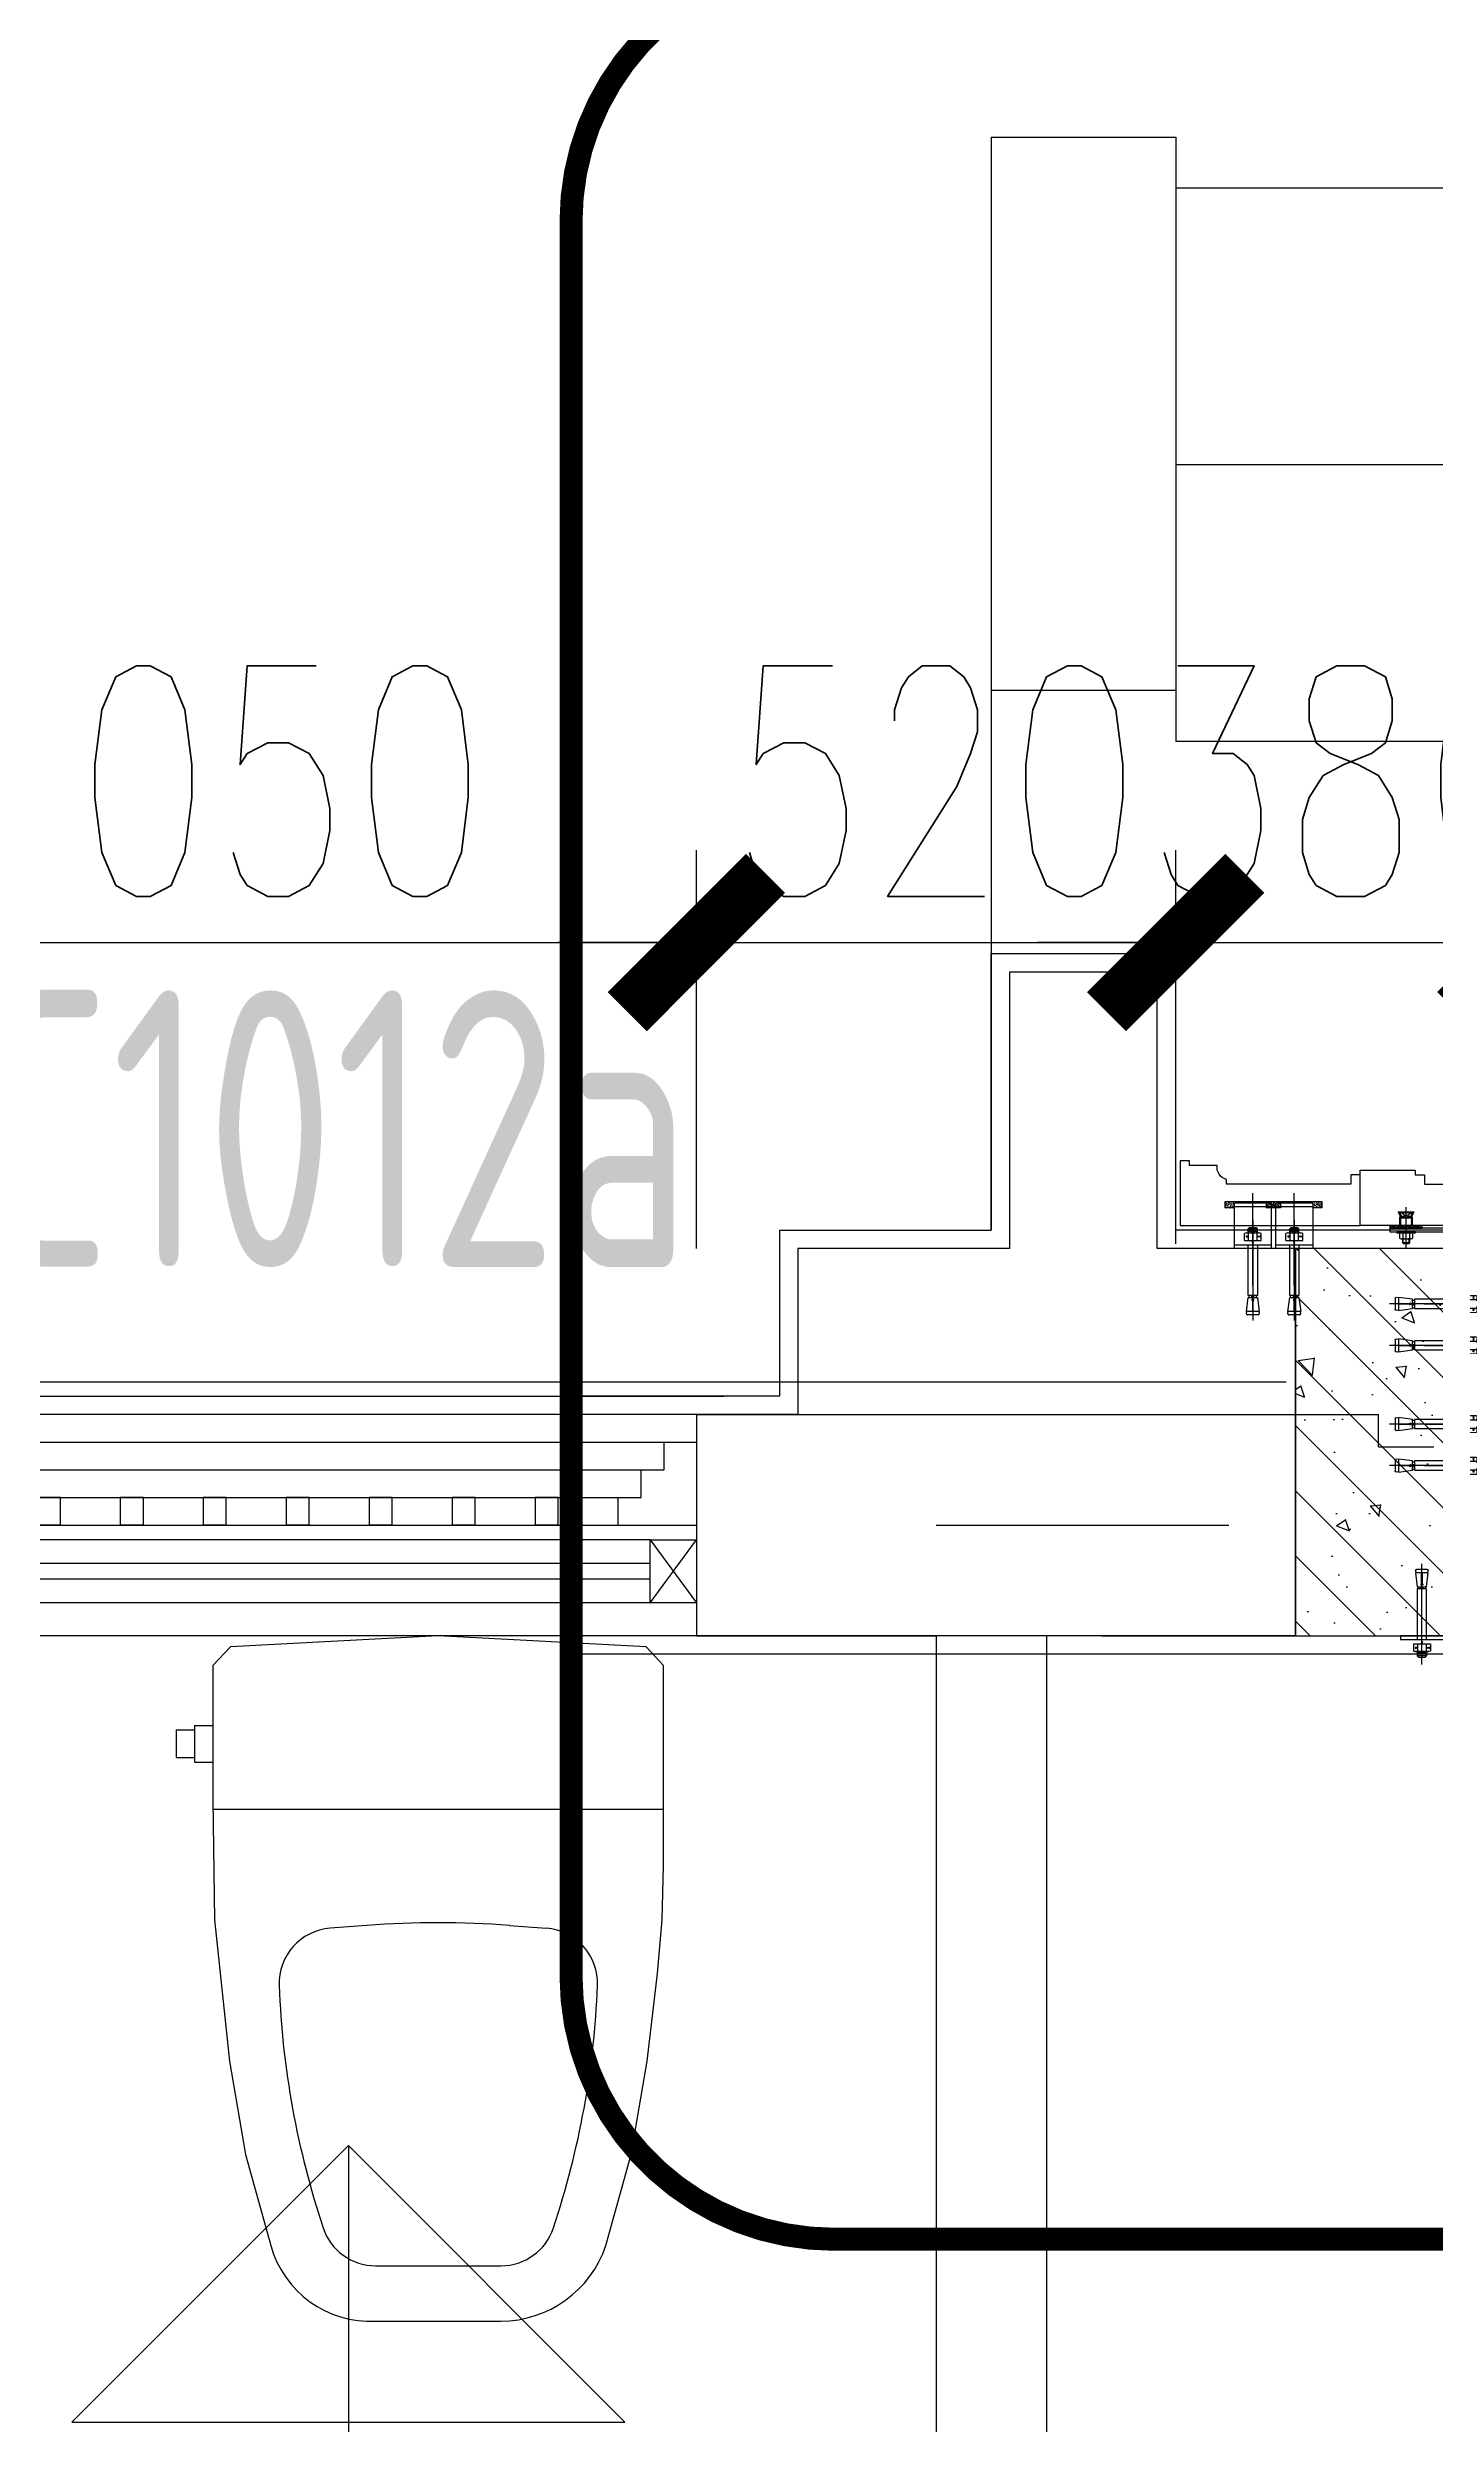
# Model space of a CAD drawing. Extents: x 296441 to 853063, y 459050 to 1117990.
# Drawn here: x 659275 to 660780, y 739137 to 741715 of the extents above; entities that cross this region are included whole.
import ezdxf
from ezdxf.enums import TextEntityAlignment as Align

# ---------------------------------------------------------------- set-up
doc = ezdxf.new("R2010")
doc.units = 0
doc.header["$LTSCALE"] = 1000
for name, pattern in [('14-GRID$0$CENTER2', [28.575, 19.05, -3.175, 3.175, -3.175]), ('CENTER', [50.8, 31.75, -6.35, 6.35, -6.35]), ('DASH', [0.35, 0.25, -0.1]), ('DOTE', [2.42, 2, -0.2, 0.02, -0.2])]:
    doc.linetypes.add(name, pattern=pattern)
for name, color, linetype in [('0-dimension', 3, 'Continuous'), ('0-hatch', 8, 'Continuous'), ('0-不锈钢', 161, 'Continuous'), ('14-GRID$0$G-GRID', 9, '14-GRID$0$CENTER2'), ('1_钢型材', 30, 'Continuous'), ('2', 7, 'Continuous'), ('5PJ(配件)', 13, 'Continuous'), ('8XX(虚线)', 8, 'DASH'), ('A-DETL-PATT', 9, 'Continuous'), ('A-OVLK', 140, 'Continuous'), ('A-SECT-FNSH', 6, 'Continuous'), ('A-WALL', 1, 'Continuous'), ('DIM_ELEV', 3, 'Continuous'), ('DZ-PLAN-MAIN-FL01$0$A-WIND-IDEN', 33, 'Continuous'), ('E1-FL01$0$A-OVLK', 140, 'Continuous'), ('E1-FL01$0$A-WALL-FNSH', 6, 'Continuous'), ('E2-E3-FL01$0$E1-FL01$0$A-FIXT', 162, 'Continuous'), ('E2-E3-FL01$0$E1-FL01$0$A-WALL', 1, 'Continuous'), ('E2-E3-FL01$0$E1-FL01$0$G-XREF', 2, 'Continuous'), ('E2-E3-FL01$0$huachuangN$0$A-ELEV-THIN', 144, 'Continuous'), ('E2-E3-FL01$0$huachuangN$0$A-OVLK', 140, 'Continuous'), ('E2-E3-FL01$0$huachuangN$0$A-SECT-STONE', 42, 'Continuous'), ('E2-E3-FL01$0$huachuangN$0$A-SECT-WIND', 155, 'Continuous'), ('E2-E3-FL01$0$huachuangN$0$A-WALL', 1, 'Continuous'), ('E2-E3-FL01$0$huachuangN$0$A-WIND', 4, 'Continuous'), ('E4-FL01$0$A-OVLK', 140, 'Continuous'), ('E4-FL01$0$A-WALL-FNSH', 6, 'Continuous'), ('huachuangN$0$A-WALL', 1, 'Continuous'), ('WALL', 242, 'Continuous'), ('ZT0_默认图层-----PM、LM、DY、JD', 7, 'Continuous'), ('ZT1_Dim---标注---PM、LM、DY、JD', 252, 'Continuous'), ('ZT1_Dim---索引---PM、LM、DY、JD', 2, 'Continuous'), ('ZT1_通用--Wall---PM、LM、DY、JD', 5, 'Continuous'), ('ZT1_通用--填充---PM、LM、DY、JD', 8, 'Continuous'), ('ZT3_辅材--五金件-------------JD', 13, 'Continuous'), ('ZT3_面板--石材板-PM、LM、DY、JD', 45, 'Continuous'), ('ZX', 1, 'CENTER')]:
    doc.layers.add(name, color=color, linetype=linetype)
doc.styles.get("Standard").update_dxf_attribs({"font": 'gbenor.shx', "bigfont": 'gbcbig.shx'})
doc.styles.add('ZT-DIMSTYLE', font='ROMANS.shx', dxfattribs={"width": 0.7, "bigfont": 'CHINESE.shx'})
doc.styles.add('ZT_文字标注', font='ROMANS.shx', dxfattribs={"width": 0.7, "bigfont": '@1chinese.shx'})
doc.dimstyles.new('ZT-DIM100', dxfattribs={"dimscale": 100, "dimtxt": 2.5, "dimasz": 1.5, "dimexe": 1, "dimexo": 1, "dimgap": 0.5, "dimtad": 1, "dimdec": 0, "dimdsep": 46, "dimtxsty": 'ZT-DIMSTYLE', "dimblk": 'ARCHTICK', "dimcen": 2.5, "dimclrd": 175, "dimclre": 175, "dimclrt": 7, "dimazin": 2, "dimtfac": 1, "dimtix": 1, "dimtmove": 2, "dimatfit": 3, "dimfxl": 0, "dimarcsym": 0})
pattern_1 = [(52.5, (-25.0006, -59.7017), (2.44707, -0.08), [0, -1.9304, 0, -2.159, 0, -2.06375]), (82.5, (-25.0006, -59.7017), (3.58413, 2.24762), [0, -1.0414, 0, -1.7399, 0, -0.66675]), (122.5, (-25.0006, -61.2638), (0.00719, 3.95496), [0, -0.635, 0, -2.286, 0, -2.9845]), (132.5, (-25.0006, -61.2638), (1.11465, 3.81778), [0, -0.3175, 0, -1.4986, 0, -1.7145])]
pattern_2 = [(52.5, (-25.0006, -104.7017), (2.44707, -0.08), [0, -1.9304, 0, -2.159, 0, -2.06375]), (82.5, (-25.0006, -104.7017), (3.58413, 2.24762), [0, -1.0414, 0, -1.7399, 0, -0.66675]), (122.5, (-25.0006, -106.2638), (0.00719, 3.95496), [0, -0.635, 0, -2.286, 0, -2.9845]), (132.5, (-25.0006, -106.2638), (1.11465, 3.81778), [0, -0.3175, 0, -1.4986, 0, -1.7145])]

# ---------------------------------------------------------------- blocks, each defined once
blk = doc.blocks.new('20200415132855')
at = {"layer": 'DIM_ELEV'}
for p, q in [((860385.3, 255715.7), (860085.3, 255415.7)), ((860385.3, 255715.7), (860685.3, 255415.7)), ((860385.3, 255715.7), (860385.3, 254630.2)), ((860085.3, 255415.7), (860685.3, 255415.7))]:
    blk.add_line(p, q, dxfattribs=at)
at = {"layer": 'DZ-PLAN-MAIN-FL01$0$A-WIND-IDEN', "color": 2, "width": 0.8}
blk.add_text('HC1012a', height=300, dxfattribs=at).set_placement((859804.3, 256668.1))
blk = doc.blocks.new('E2-E3-FL01$0$E1-FL01$0$321')
for p, q in [((-284.5, -102), (-284.5, -132)), ((-284.5, -102), (-264.5, -102)), ((-264.5, -97), (-244.5, -97)), ((-264.5, -97), (-264.5, -137)), ((-284.5, -132), (-264.5, -132)), ((-264.5, -137), (-244.5, -137)), ((-244.4, -188), (244.5, -188)), ((-77.4, -314), (-117.4, -317.1)), ((77.4, -314), (117.4, -317.1)), ((-68, -683), (68, -683))]:
    blk.add_line(p, q)
blk.add_lwpolyline([(225.6, -12), (0, 0), (-225.6, -12), (-244.5, -32), (-244.5, -178), (-242.8, -307.9), (-226.5, -461), (-209.3, -562.2), (-181.8, -661, 0.35122), (-68, -743), (68, -743, 0.322645), (181.8, -661), (209.3, -562.2), (226.5, -461), (237.7, -366.2), (242.8, -307.9), (244.5, -249.4), (244.5, -32)], format="xyb", close=True)
for centre, radius, start, end in [((-112.7, -376.9), 60, 94.4412, 182.1331), ((0, -1311), 1000, 85.5588, 94.4412), ((112.7, -376.9), 60, 357.8669, 85.5588), ((766.7, -344.2), 940, 182.1331, 198.4718), ((-766.7, -344.2), 940, 341.5282, 357.8669), ((-68, -623), 60, 198.4718, 270), ((68, -623), 60, 270, 341.5282)]:
    blk.add_arc(centre, radius, start, end)
blk = doc.blocks.new('grdgd')
at = {"layer": 'ZT1_通用--填充---PM、LM、DY、JD'}
h = blk.add_hatch(dxfattribs=at)
h.set_pattern_fill('钢筋混凝土', color=256, scale=20, style=0)
h.set_pattern_definition([(45, (0, 0), (-35.355339, 35.355339), []), (50, (0, 0), (143.45204, -12.55043), [15, -165]), (355, (0, 0), (-27.75027, 150.43843), [12, -132]), (100.4514, (11.95, -1.05), (115.70188, 137.88791), [12.74804, -140.22842]), (46.1842, (0, 40), (213.4482, -33.1038), [22.5, -247.5]), (96.6356, (17.79, 37.24), (186.93254, 194.82357), [19.12206, -210.3426]), (351.1842, (0, 40), (186.9324, 194.82372), [18, -198]), (21, (20, 30), (119.38141, -80.52378), [15, -165]), (326, (20, 30), (48.66307, 145.03001), [12, -132]), (71.4514, (29.95, 23.29), (168.04453, 64.5061), [12.74804, -140.22842]), (37.5, (0, 0), (2.431971, 66.57877), [0, -130.4, 0, -134, 0, -132.5]), (7.5, (0, 0), (52.613907, 78.882342), [0, -76.4, 0, -127.4, 0, -50.5]), (327.5, (-44.6, 0), (106.764487, -4.510974), [0, -50, 0, -156, 0, -207]), (317.5, (-64.6, 0), (116.637234, 20.020996), [0, -65, 0, -103.6, 0, -147])])
h.paths.add_polyline_path([(48392.4, -143047), (48622.4, -143047), (48622.4, -143127), (48572.4, -143127), (48572.4, -143467), (48392.4, -143467)])
at = {"layer": 'ZT1_通用--Wall---PM、LM、DY、JD', "ltscale": 0.5}
blk.add_lwpolyline([(48392.4, -143047), (48622.4, -143047), (48622.4, -143127), (48572.4, -143127), (48572.4, -143467), (48392.4, -143467), (48392.4, -143047)], dxfattribs=at)
blk = doc.blocks.new('ZT_钢膨胀螺栓_M10X95')
at = {"layer": 'ZT3_辅材--五金件-------------JD', "color": 1, "linetype": 'DOTE', "ltscale": 5}
blk.add_line((-27, 0), (82, 0), dxfattribs=at)
at = {"layer": 'ZT3_辅材--五金件-------------JD'}
for p, q in [((-17.5, 5), (-19, 3.5)), ((-19, -3.5), (-19, 3.5)), ((-13, 4.2), (-18.2, 4.2)), ((-13, 5), (-17.5, 5)), ((-17.5, 5), (-17.5, -5)), ((-16, 5), (-16, -5)), ((-14.5, 5), (-14.5, -5)), ((-13, -6.9), (-13, 6.9)), ((-4.6, 9.2), (-12.5, 9.2)), ((-4.6, 4.6), (-12.5, 4.6)), ((-4.6, -9.2), (-4.6, 9.2)), ((-2, 0.7), (-4.6, -0.2)), ((-2, 0), (-4.6, -0.9)), ((0, 5), (55, 5)), ((55, 5), (55, -5)), ((57.1, 4.1), (55, 4.1)), ((57.1, 1), (55, 1)), ((57.1, 5), (72.4, 7)), ((57.1, -5), (57.1, 5)), ((72.4, 0.4), (60.5, 0.4)), ((72.4, 7), (72.4, 0.4)), ((72.4, 6.5), (74.9, 6.9)), ((76, 5.9), (76, -5.9)), ((-17.5, -5), (-19, -3.5)), ((-13, -4.2), (-18.2, -4.2)), ((-13, -5), (-17.5, -5)), ((-4.6, -4.6), (-12.5, -4.6)), ((-4.6, -9.2), (-12.5, -9.2)), ((55, -5), (0, -5)), ((57.1, -1), (55, -1)), ((57.1, -4.1), (55, -4.1)), ((72.4, -7), (57.1, -5)), ((60.5, -0.4), (72.4, -0.4)), ((72.4, -0.4), (72.4, -7)), ((74.9, -6.9), (72.4, -6.5))]:
    blk.add_line(p, q, dxfattribs=at)
for centre, radius, start, end in [((-7.4, 6.9), 5.58, 155.5673, 204.4327), ((8.6, 0), 21.6, 167.6432, 192.3568), ((59.6, 0), 1.04, 23.5782, 336.4218), ((75, 5.9), 1, 0, 97.412), ((-7.4, -6.9), 5.58, 155.5673, 204.4327), ((75, -5.9), 1, 262.588, 0)]:
    blk.add_arc(centre, radius, start, end, dxfattribs=at)
at = {"layer": 'Defpoints', "color": 250, "style": 'ZT_文字标注', "width": 0.7}
for s, p in [('M10', (-9, 7.2)), ('95', (-9, -6.2))]:
    blk.add_text(s, height=1.5, rotation=90, dxfattribs=at).set_placement(p, align=Align.MIDDLE)
blk = doc.blocks.new('*U2473')
at = {"layer": 'ZT3_辅材--五金件-------------JD', "rotation": 270}
blk.add_blockref('ZT_钢膨胀螺栓_M10X95', (0, 0), dxfattribs=at)
blk = doc.blocks.new('BS-03')
at = {"layer": '0-hatch'}
h = blk.add_hatch(dxfattribs=at)
h.set_pattern_fill('ANSI37', color=256, scale=0.2, angle=90, style=0)
h.set_pattern_definition([(45.000534, (-2240.4478, -446.36857), (-0.44901699, 0.44900862), []), (135.000534, (-2240.4478, -446.36857), (-0.44900862, -0.44901699), [])])
h.paths.add_polyline_path([(-5.7, 0), (-6.7, 0), (-6.7, -9.4), (-5.7, -9.4), (-8.5, -15), (8.5, -15), (5.7, -9.4), (6.7, -9.4), (6.7, 0), (5.7, 0), (5.7, -8.4), (4.3, -8.4), (4.3, -8.7), (6.9, -14), (5.9, -14, -0.197658), (5.2, -14), (-5.2, -14, -0.197658), (-5.8, -14), (-6.9, -14), (-4.1, -8.4), (-5.7, -8.4)])
at = {"layer": 'ZT1_通用--填充---PM、LM、DY、JD', "ltscale": 40}
h = blk.add_hatch(dxfattribs=at)
h.set_pattern_fill('ANSI38', color=256, style=0)
h.set_pattern_definition([(45, (-17.5, 0), (-1.12253, 1.12253), []), (135, (-17.5, 0), (-3.367596, 1.12253), [3.96875, -2.38125])])
h.paths.add_polyline_path([(-17.5, 3), (-17.5, 0), (17.5, 0), (17.5, 3)])
at = {"layer": '0-不锈钢'}
for p, q in [((4, 18.6), (-4, 18.6)), ((-3.8, 8.6), (-3.8, 13.8)), ((-3.2, 19.4), (-3.2, 14.4)), ((3.6, 8.6), (3.6, 13.8)), ((-2.5, -11.9), (-5, -13.9)), ((2.5, -11.9), (5, -13.9)), ((4.3, -8.7), (4.3, -8.4))]:
    blk.add_line(p, q, dxfattribs=at)
blk.add_lwpolyline([(-10.1, 8), (-10.1, 7), (9.9, 7), (9.9, 8)], close=True, dxfattribs=at)
blk.add_lwpolyline([(-7.4, 8.6, 0.317837), (-3.8, 8.6, 0.158919), (3.6, 8.6, 0.317837), (7.2, 8.6), (7.2, 13.8, 0.317837), (3.6, 13.8, 0.158919), (-3.8, 13.8, 0.317837), (-7.4, 13.8)], format="xyb", close=True, dxfattribs=at)
for points in [[(5.4, 14.4), (-0.1, 14.4), (-5.6, 14.4)], [(5.4, 8), (-0.1, 8), (-5.6, 8)], [(4, 14.4), (4, 18.6), (3.2, 19.4), (-3.2, 19.4), (-4, 18.6), (-4, 14.4)], [(3.2, 19.4), (3.2, 14.4)], [(6.7, 0), (6.7, -9.4), (5.7, -9.4), (8.5, -15), (-8.5, -15), (-5.7, -9.4), (-6.7, -9.4), (-6.7, 0)], [(4.3, -8.7), (6.9, -14), (-6.9, -14), (-4.1, -8.4)], [(5.7, 0), (5.7, -8.4), (-5.7, -8.4), (-5.7, 0)]]:
    blk.add_lwpolyline(points, dxfattribs=at)
blk.add_lwpolyline([(2.5, -8.4), (3.3, -10, -0.809451), (2.9, -10.3), (2.5, -10, 0.17444), (0, -9.1, 0.17444), (-2.5, -10), (-2.9, -10.3, -0.809451), (-3.3, -10), (-2.5, -8.4)], format="xyb", dxfattribs=at)
for centre, radius, start, end in [((-5.5, -13.2), 0.871, 153.627, 308.5058), ((0, -15), 3.96, 51.4953, 128.5058), ((5.5, -13.2), 0.871, 231.4953, 26.374)]:
    blk.add_arc(centre, radius, start, end, dxfattribs=at)
at = {"layer": '2', "color": 1, "linetype": 'CENTER', "ltscale": 0.2}
blk.add_line((0, 19.4), (0, -20), dxfattribs=at)
at = {"layer": '2', "color": 2}
blk.add_lwpolyline([(-17.5, 3), (-17.5, 0), (17.5, 0), (17.5, 3), (-17.5, 3)], close=True, dxfattribs=at)
at = {"layer": 'ZT3_辅材--五金件-------------JD', "ltscale": 40}
blk.add_lwpolyline([(-17.5, 3), (-17.5, 0), (17.5, 0), (17.5, 3), (-17.5, 3)], dxfattribs=at)
at = {"layer": 'ZX'}
for p, q in [((0, 24.5), (0, -7.8)), ((0, 19.4), (0, -13))]:
    blk.add_line(p, q, dxfattribs=at)
blk = doc.blocks.new('A$C77A60EB8')
at = {"layer": '1_钢型材'}
blk.add_lwpolyline([(50.3, 28), (50.3, 32), (19.3, 32), (19.3, 50), (-55.7, 50), (-55.7, 46), (15.3, 46), (15.3, 28)], close=True, dxfattribs=at)
at = {"layer": '0-dimension', "ltscale": 0.5}
blk.add_blockref('BS-03', (32.8, 25), dxfattribs=at)
at = {"layer": 'ZT3_辅材--五金件-------------JD', "xscale": -1, "rotation": 180}
blk.add_blockref('*U2473', (-32.6, 46), dxfattribs=at)
blk = doc.blocks.new('*U2474')
at = {"layer": 'ZT3_辅材--五金件-------------JD', "rotation": 270}
blk.add_blockref('ZT_钢膨胀螺栓_M10X95', (0, 0), dxfattribs=at)
blk = doc.blocks.new('20200513160216')
at = {"layer": '8XX(虚线)', "ltscale": 25}
h = blk.add_hatch(dxfattribs=at)
h.set_pattern_fill('AR-SAND', color=256, scale=0.05, style=0)
h.set_pattern_definition(pattern_1)
edge = h.paths.add_edge_path()
edge.add_line((-34, -29.7), (-41, -29.7))
edge.add_line((-41, -29.7), (-41, -59.7))
edge.add_line((-41, -59.7), (-39.5, -59.7))
edge.add_line((-39.5, -59.7), (-39.5, -40.9))
edge.add_arc((-38.3, -40.9), 1.2, 90, 180, ccw=False)
edge.add_line((-38.3, -39.7), (-34, -39.7))
edge.add_line((-34, -39.7), (-34, -29.7))
edge = h.paths.add_edge_path()
edge.add_line((-41, -89.7), (-34, -89.7))
edge.add_line((-34, -89.7), (-34, -79.7))
edge.add_line((-34, -79.7), (-38.3, -79.7))
edge.add_arc((-38.3, -78.5), 1.2, -180, -90, ccw=False)
edge.add_line((-39.5, -78.5), (-39.5, -59.7))
edge.add_line((-39.5, -59.7), (-41, -59.7))
edge.add_line((-41, -59.7), (-41, -89.7))
h = blk.add_hatch(dxfattribs=at)
h.set_pattern_fill('AR-SAND', color=256, scale=0.05, style=0)
h.set_pattern_definition(pattern_1)
edge = h.paths.add_edge_path()
edge.add_line((-34, -29.7), (-41, -29.7))
edge.add_line((-41, -29.7), (-41, -59.7))
edge.add_line((-41, -59.7), (-39.5, -59.7))
edge.add_line((-39.5, -59.7), (-39.5, -40.9))
edge.add_arc((-38.3, -40.9), 1.2, 90, 180, ccw=False)
edge.add_line((-38.3, -39.7), (-34, -39.7))
edge.add_line((-34, -39.7), (-34, -29.7))
edge = h.paths.add_edge_path()
edge.add_line((-41, -89.7), (-34, -89.7))
edge.add_line((-34, -89.7), (-34, -79.7))
edge.add_line((-34, -79.7), (-38.3, -79.7))
edge.add_arc((-38.3, -78.5), 1.2, -180, -90, ccw=False)
edge.add_line((-39.5, -78.5), (-39.5, -59.7))
edge.add_line((-39.5, -59.7), (-41, -59.7))
edge.add_line((-41, -59.7), (-41, -89.7))
h = blk.add_hatch(dxfattribs=at)
h.set_pattern_fill('AR-SAND', color=256, scale=0.05, angle=180, style=0)
h.set_pattern_definition(pattern_2)
edge = h.paths.add_edge_path()
edge.add_line((-41, -134.7), (-34, -134.7))
edge.add_line((-34, -134.7), (-34, -124.7))
edge.add_line((-34, -124.7), (-38.3, -124.7))
edge.add_arc((-38.3, -123.5), 1.2, -180, -90, ccw=False)
edge.add_line((-39.5, -123.5), (-39.5, -104.7))
edge.add_line((-39.5, -104.7), (-41, -104.7))
edge.add_line((-41, -104.7), (-41, -134.7))
edge = h.paths.add_edge_path()
edge.add_line((-34, -74.7), (-41, -74.7))
edge.add_line((-41, -74.7), (-41, -104.7))
edge.add_line((-41, -104.7), (-39.5, -104.7))
edge.add_line((-39.5, -104.7), (-39.5, -85.9))
edge.add_arc((-38.3, -85.9), 1.2, 90, 180, ccw=False)
edge.add_line((-38.3, -84.7), (-34, -84.7))
edge.add_line((-34, -84.7), (-34, -74.7))
h = blk.add_hatch(dxfattribs=at)
h.set_pattern_fill('AR-SAND', color=256, scale=0.05, angle=180, style=0)
h.set_pattern_definition(pattern_2)
edge = h.paths.add_edge_path()
edge.add_line((-41, -134.7), (-34, -134.7))
edge.add_line((-34, -134.7), (-34, -124.7))
edge.add_line((-34, -124.7), (-38.3, -124.7))
edge.add_arc((-38.3, -123.5), 1.2, -180, -90, ccw=False)
edge.add_line((-39.5, -123.5), (-39.5, -104.7))
edge.add_line((-39.5, -104.7), (-41, -104.7))
edge.add_line((-41, -104.7), (-41, -134.7))
edge = h.paths.add_edge_path()
edge.add_line((-34, -74.7), (-41, -74.7))
edge.add_line((-41, -74.7), (-41, -104.7))
edge.add_line((-41, -104.7), (-39.5, -104.7))
edge.add_line((-39.5, -104.7), (-39.5, -85.9))
edge.add_arc((-38.3, -85.9), 1.2, 90, 180, ccw=False)
edge.add_line((-38.3, -84.7), (-34, -84.7))
edge.add_line((-34, -84.7), (-34, -74.7))
at = {"color": 8}
for p, q in [((-41, -29.7), (-34, -29.7)), ((-41, -29.7), (-34, -29.7)), ((-41, -74.7), (-34, -74.7)), ((-41, -74.7), (-34, -74.7))]:
    blk.add_line(p, q, dxfattribs=at)
at = {"color": 1, "linetype": 'CENTER', "ltscale": 10}
for p, q in [((60, -59.7), (-50, -59.7)), ((60, -59.7), (-50, -59.7)), ((60, -59.7), (-50, -59.7)), ((60, -59.7), (-50, -59.7)), ((60, -104.7), (-50, -104.7)), ((60, -104.7), (-50, -104.7)), ((60, -104.7), (-50, -104.7)), ((60, -104.7), (-50, -104.7))]:
    blk.add_line(p, q, dxfattribs=at)
at = {"layer": '5PJ(配件)'}
for p, q in [((16, -79.7), (16, -39.7)), ((16, -79.7), (16, -39.7)), ((-39.5, -110.9), (-39.5, -85.9)), ((-39.5, -110.9), (-39.5, -85.9)), ((-38.3, -84.7), (-5, -84.7)), ((-38.3, -84.7), (-5, -84.7)), ((-35.5, -124.7), (-35.5, -84.7)), ((-35.5, -124.7), (-35.5, -84.7)), ((-39.5, -123.5), (-39.5, -110.9)), ((-39.5, -123.5), (-39.5, -110.9)), ((-5, -124.7), (-38.3, -124.7)), ((-5, -124.7), (-38.3, -124.7))]:
    blk.add_line(p, q, dxfattribs=at)
for points in [[(-25, -39.7), (20, -39.7)], [(-25, -39.7), (20, -39.7)], [(20, -40.1), (20, -79.7), (-25, -79.7)], [(20, -40.1), (20, -79.7), (-25, -79.7)], [(-5, -84.7), (20, -84.7), (20, -124.7)], [(-5, -84.7), (20, -84.7), (20, -124.7)], [(20, -124.7), (-5, -124.7)], [(20, -124.7), (-5, -124.7)]]:
    blk.add_lwpolyline(points, dxfattribs=at)
for centre, start, end in [((-38.3, -85.9), 90, 180), ((-38.3, -85.9), 90, 180), ((-38.3, -123.5), 180, 270), ((-38.3, -123.5), 180, 270)]:
    blk.add_arc(centre, 1.2, start, end, dxfattribs=at)
at = {"layer": '8XX(虚线)', "ltscale": 25}
for p, q in [((-41, -89.7), (-41, -29.7)), ((-41, -89.7), (-41, -29.7)), ((-34, -29.7), (-34, -39.7)), ((-34, -29.7), (-34, -39.7)), ((-41, -134.7), (-41, -74.7)), ((-41, -134.7), (-41, -74.7)), ((-34, -74.7), (-34, -84.7)), ((-34, -74.7), (-34, -84.7)), ((-34, -89.7), (-41, -89.7)), ((-34, -89.7), (-41, -89.7)), ((-34, -79.7), (-34, -89.7)), ((-34, -79.7), (-34, -89.7)), ((-34, -124.7), (-34, -134.7)), ((-34, -124.7), (-34, -134.7)), ((-34, -134.7), (-41, -134.7)), ((-34, -134.7), (-41, -134.7))]:
    blk.add_line(p, q, dxfattribs=at)
at = {"layer": '8XX(虚线)', "linetype": 'Continuous', "ltscale": 25}
for p, q in [((-39.5, -65.9), (-39.5, -40.9)), ((-39.5, -65.9), (-39.5, -40.9)), ((-38.3, -39.7), (-25, -39.7, 0)), ((-38.3, -39.7), (-25, -39.7, 0)), ((-35.5, -79.7), (-35.5, -39.7)), ((-35.5, -79.7), (-35.5, -39.7)), ((-39.5, -78.5), (-39.5, -65.9)), ((-39.5, -78.5), (-39.5, -65.9)), ((-25, -79.7, 0), (-38.3, -79.7)), ((-25, -79.7, 0), (-38.3, -79.7))]:
    blk.add_line(p, q, dxfattribs=at)
at = {"layer": '8XX(虚线)', "linetype": 'DASH', "ltscale": 25}
blk.add_line((16, -124.7), (16, -84.7), dxfattribs=at)
blk.add_line((16, -124.7), (16, -84.7), dxfattribs=at)
for centre, start, end in [((-38.3, -40.9), 90, 180), ((-38.3, -40.9), 90, 180), ((-38.3, -78.5), 180, 270), ((-38.3, -78.5), 180, 270)]:
    blk.add_arc(centre, 1.2, start, end, dxfattribs=at)
at = {"layer": 'ZT3_辅材--五金件-------------JD', "rotation": 90}
for p in [(16, -59.7), (16, -59.7), (16, -104.7), (16, -104.7)]:
    blk.add_blockref('*U2474', p, dxfattribs=at)
blk = doc.blocks.new('20200616142847')
at = {"layer": '1_钢型材'}
blk.add_line((-57.2, 140), (-61.2, 140), dxfattribs=at)
blk.add_lwpolyline([(-61.2, 140), (-61.2, 28), (-14.7, 28), (-14.7, 28), (20.3, 28), (20.3, 32), (-10.7, 32), (-10.7, 32), (-57.2, 32), (-57.2, 140)], dxfattribs=at)
at = {"layer": '0-dimension', "ltscale": 0.5}
blk.add_blockref('BS-03', (2.8, 25), dxfattribs=at)
at = {"layer": 'ZT3_辅材--五金件-------------JD', "xscale": -1, "rotation": 90}
blk.add_blockref('*U2473', (-61.2, 110), dxfattribs=at)
blk = doc.blocks.new('20200616144531')
at = {"layer": '8XX(虚线)', "ltscale": 25}
h = blk.add_hatch(dxfattribs=at)
h.set_pattern_fill('AR-SAND', color=256, scale=0.05, style=0)
h.set_pattern_definition([(52.5, (-51925.311, 152177.1657), (2.447066187, -0.080001565), [0, -1.9304, 0, -2.159, 0, -2.06375]), (82.5, (-51925.311, 152177.1657), (3.5841255, 2.247616416), [0, -1.0414, 0, -1.7399, 0, -0.66675]), (122.5, (-51925.311, 152175.6036), (0.007185923, 3.95496185), [0, -0.635, 0, -2.286, 0, -2.9845]), (132.5, (-51925.311, 152175.6036), (1.114646616, 3.81778226), [0, -0.3175, 0, -1.4986, 0, -1.7145])])
edge = h.paths.add_edge_path()
edge.add_line((44, 30), (51, 30))
edge.add_line((51, 30), (51, 0))
edge.add_line((51, 0), (49.5, 0))
edge.add_line((49.5, 0), (49.5, 18.8))
edge.add_arc((48.3, 18.8), 1.2, 360, 450)
edge.add_line((48.3, 20), (44, 20))
edge.add_line((44, 20), (44, 30))
edge = h.paths.add_edge_path()
edge.add_line((51, -30), (44, -30))
edge.add_line((44, -30), (44, -20))
edge.add_line((44, -20), (48.3, -20))
edge.add_arc((48.3, -18.8), 1.2, 630, 720)
edge.add_line((49.5, -18.8), (49.5, 0))
edge.add_line((49.5, 0), (51, 0))
edge.add_line((51, 0), (51, -30))
h = blk.add_hatch(dxfattribs=at)
h.set_pattern_fill('AR-SAND', color=256, scale=0.05, angle=180, style=0)
h.set_pattern_definition([(52.5, (-51925.311, 152132.1657), (2.447066187, -0.080001565), [0, -1.9304, 0, -2.159, 0, -2.06375]), (82.5, (-51925.311, 152132.1657), (3.5841255, 2.247616416), [0, -1.0414, 0, -1.7399, 0, -0.66675]), (122.5, (-51925.311, 152130.6036), (0.007185923, 3.95496185), [0, -0.635, 0, -2.286, 0, -2.9845]), (132.5, (-51925.311, 152130.6036), (1.114646616, 3.81778226), [0, -0.3175, 0, -1.4986, 0, -1.7145])])
edge = h.paths.add_edge_path()
edge.add_line((51, -75), (44, -75))
edge.add_line((44, -75), (44, -65))
edge.add_line((44, -65), (48.3, -65))
edge.add_arc((48.3, -63.8), 1.2, 630, 720)
edge.add_line((49.5, -63.8), (49.5, -45))
edge.add_line((49.5, -45), (51, -45))
edge.add_line((51, -45), (51, -75))
edge = h.paths.add_edge_path()
edge.add_line((44, -15), (51, -15))
edge.add_line((51, -15), (51, -45))
edge.add_line((51, -45), (49.5, -45))
edge.add_line((49.5, -45), (49.5, -26.2))
edge.add_arc((48.3, -26.2), 1.2, 360, 450)
edge.add_line((48.3, -25), (44, -25))
edge.add_line((44, -25), (44, -15))
at = {"color": 8}
for p, q in [((51, 30), (44, 30)), ((51, -15), (44, -15))]:
    blk.add_line(p, q, dxfattribs=at)
at = {"color": 1, "linetype": 'CENTER', "ltscale": 10}
for p, q in [((-40, 0), (60, 0)), ((-40, 0), (60, 0)), ((-40, -45), (60, -45)), ((-40, -45), (60, -45))]:
    blk.add_line(p, q, dxfattribs=at)
at = {"layer": '5PJ(配件)'}
for p, q in [((4, -20), (4, 20)), ((48.3, -25), (25, -25)), ((45.5, -65), (45.5, -25)), ((49.5, -51.2), (49.5, -26.2)), ((49.5, -63.8), (49.5, -51.2)), ((25, -65), (48.3, -65))]:
    blk.add_line(p, q, dxfattribs=at)
for points in [[(25, 20), (0, 20)], [(0, 19.6), (0, -20), (25, -20)], [(25, -25), (0, -25), (0, -65)], [(0, -65), (25, -65)]]:
    blk.add_lwpolyline(points, dxfattribs=at)
for centre, start, end in [((48.3, -26.2), 0, 90), ((48.3, -63.8), 270, 360)]:
    blk.add_arc(centre, 1.2, start, end, dxfattribs=at)
at = {"layer": '8XX(虚线)', "ltscale": 25}
for p, q in [((44, 30), (44, 20)), ((51, -30), (51, 30)), ((44, -15), (44, -25)), ((44, -20), (44, -30)), ((51, -75), (51, -15)), ((44, -30), (51, -30)), ((44, -65), (44, -75)), ((44, -75), (51, -75))]:
    blk.add_line(p, q, dxfattribs=at)
at = {"layer": '8XX(虚线)', "linetype": 'Continuous', "ltscale": 25}
for p, q in [((48.3, 20), (25, 20)), ((45.5, -20), (45.5, 20)), ((49.5, -6.2), (49.5, 18.8)), ((25, -20), (48.3, -20)), ((49.5, -18.8), (49.5, -6.2))]:
    blk.add_line(p, q, dxfattribs=at)
at = {"layer": '8XX(虚线)', "linetype": 'DASH', "ltscale": 25}
blk.add_line((4, -65), (4, -25), dxfattribs=at)
for centre, start, end in [((48.3, 18.8), 0, 90), ((48.3, -18.8), 270, 360)]:
    blk.add_arc(centre, 1.2, start, end, dxfattribs=at)
at = {"layer": 'ZT3_辅材--五金件-------------JD', "extrusion": (0, 0, -1), "zscale": -1, "rotation": 90}
for p in [(-4, 0), (-4, -45)]:
    blk.add_blockref('*U2473', p, dxfattribs=at)
blk = doc.blocks.new('边套南入门头平面')
at = {"layer": 'A-OVLK'}
for p, q in [((1330, -1587.2), (1330, -402.2)), ((0, -932.2), (1130, -932.2)), ((1130, -1587.2), (1130, -932.2)), ((1130, -987.2), (1330, -987.2)), ((0, -1232.2), (1130, -1232.2)), ((0, -1532.2), (1130, -1532.2)), ((1330, -1587.2), (1130, -1587.2))]:
    blk.add_line(p, q, dxfattribs=at)
at = {"layer": 'A-SECT-FNSH'}
for p, q in [((750, 57.8), (1620, 57.8)), ((780, 57.8), (1795, 57.8)), ((1560, -402.2), (1560, -222.2)), ((1560, -222.2), (1560, -222.2)), ((1600, -222.2), (1795, -222.2)), ((800, -402.2), (1130, -402.2)), ((1130, -402.2), (1130, -702.2)), ((1560, -402.2), (1330, -402.2)), ((1330, -402.2), (1330, -702.2)), ((1330, -702.2), (1130, -702.2))]:
    blk.add_line(p, q, dxfattribs=at)
blk.add_lwpolyline([(1560, -222.2), (1620, -222.2)], dxfattribs=at)
at = {"layer": 'A-WALL'}
for p, q in [((1000, 37.8), (800, 37.8)), ((1000, 37.8), (1795, 37.8)), ((1000, 37.8), (1000, -382.2)), ((1580, -202.2), (1795, -202.2))]:
    blk.add_line(p, q, dxfattribs=at)
at = {"layer": 'ZT1_通用--Wall---PM、LM、DY、JD'}
for p, q in [((1000, 37.8), (1620, 37.8)), ((1540, -382.2), (1540, -202.2)), ((1540, -202.2), (1560, -202.2)), ((820, -382.2), (1150, -382.2)), ((1150, -382.2), (1150, -682.2)), ((1310, -382.2), (1540, -382.2)), ((1310, -382.2), (1310, -682.2)), ((1310, -682.2), (1150, -682.2))]:
    blk.add_line(p, q, dxfattribs=at)
blk.add_lwpolyline([(1560, -202.2), (1620, -202.2)], dxfattribs=at)
at = {"layer": 'ZT1_通用--填充---PM、LM、DY、JD', "linetype": 'ByBlock', "const_width": 1}
blk.add_lwpolyline([(930, -462.2), (930, -407.2)], dxfattribs=at)
at = {"layer": 'ZT3_面板--石材板-PM、LM、DY、JD'}
for points in [[(880, -407.2), (930, -407.2), (930, -467.2), (870, -467.2), (870, -462.2), (860, -462.2), (860, -452.2), (830, -452.2)], [(750, -407.2), (880, -407.2)]]:
    blk.add_lwpolyline(points, dxfattribs=at)
blk.add_lwpolyline([(1125, -477.2), (1125, -407.2), (930, -407.2), (930, -462.2), (940, -462.2), (940, -452.2), (1075, -452.2), (1075, -457.2, -0.389834), (1085, -472.2), (1115, -472.2), (1115, -477.2), (1125, -477.2)], format="xyb", dxfattribs=at)
at = {"rotation": 180}
blk.add_blockref('A$C77A60EB8', (830.3, 87.8), dxfattribs=at)
blk.add_blockref('20200616142847', (877.2, -432.2))
at = {"ltscale": 0.2, "extrusion": (0, 0, -1), "zscale": -1, "rotation": 270}
blk.add_blockref('20200616144531', (-1001.3, -382.2), dxfattribs=at)
at = {"layer": 'A-DETL-PATT', "extrusion": (0, 0, -1), "zscale": -1}
blk.add_blockref('grdgd', (-49392.4, 143084.8), dxfattribs=at)
at = {"layer": 'ZT0_默认图层-----PM、LM、DY、JD', "ltscale": 10, "extrusion": (0, 0, -1), "zscale": -1, "rotation": 180}
for p in [(-800, -251.6), (-800, -381.9)]:
    blk.add_blockref('20200513160216', p, dxfattribs=at)
blk = doc.blocks.new('20200415113150')
at = {"layer": 'E1-FL01$0$A-OVLK'}
blk.add_line((703471.5, 218978.4), (705101.5, 218978.4), dxfattribs=at)
at = {"layer": 'E1-FL01$0$A-WALL-FNSH'}
for p in [(705121.5, 218963.4), (703501.5, 218963.4)]:
    blk.add_line(p, (703471.5, 218963.4), dxfattribs=at)
at = {"layer": 'E2-E3-FL01$0$E1-FL01$0$A-WALL'}
for p, q in [((703061.5, 218703.4), (702701.5, 218703.4)), ((703501.5, 218703.4), (703241.5, 218703.4)), ((703241.5, 218703.4), (703241.5, 217623.4))]:
    blk.add_line(p, q, dxfattribs=at)
at = {"layer": 'E4-FL01$0$A-OVLK'}
blk.add_line((703471.5, 218978.4), (705136.5, 218978.4), dxfattribs=at)
at = {"layer": 'E4-FL01$0$A-WALL-FNSH'}
blk.add_line((703501.5, 218963.4), (703471.5, 218963.4), dxfattribs=at)
at = {"layer": 'huachuangN$0$A-WALL'}
blk.add_line((703501.5, 218943.4), (703331.5, 218943.4), dxfattribs=at)
at = {"layer": 'WALL'}
for p, q in [((702761.5, 218908.4), (702761.5, 218943.4)), ((703181.5, 218943.4), (702761.5, 218943.4)), ((703501.5, 218943.4), (703181.5, 218943.4)), ((702761.5, 218908.4), (702701.5, 218908.4)), ((703121.5, 218703.4), (703121.5, 217623.4))]:
    blk.add_line(p, q, dxfattribs=at)
at = {"layer": 'E2-E3-FL01$0$E1-FL01$0$A-FIXT', "extrusion": (0, 0, -1), "zscale": -1}
blk.add_blockref('E2-E3-FL01$0$E1-FL01$0$321', (-703781.5, 218703.4), dxfattribs=at)
at = {"layer": 'ZT0_默认图层-----PM、LM、DY、JD', "ltscale": 200, "xscale": -1, "rotation": 180}
blk.add_blockref('边套南入门头平面', (701851.5, 218741.2), dxfattribs=at)
blk = doc.blocks.new('_ArchTick')
at = {"color": 0, "linetype": 'ByBlock', "const_width": 0.4}
blk.add_lwpolyline([(-0.5, -0.5), (0.5, 0.5)], dxfattribs=at)
blk = doc.blocks.new('*D2098')
at = {"layer": 'Defpoints', "color": 0, "ltscale": 1000, "transparency": 16777216}
for p in [(659978.5, 740744.5), (658928.5, 740317.6), (659978.5, 740312.6)]:
    blk.add_point(p, dxfattribs=at)
at = {"layer": 'ZT1_Dim---标注---PM、LM、DY、JD', "color": 175, "linetype": 'ByBlock', "lineweight": -2, "ltscale": 1000, "transparency": 16777216}
for p, q in [((658928.5, 740417.6), (658928.5, 740844.5)), ((659978.5, 740412.6), (659978.5, 740844.5)), ((658928.5, 740744.5), (659978.5, 740744.5))]:
    blk.add_line(p, q, dxfattribs=at)
at = {"layer": 'ZT1_Dim---标注---PM、LM、DY、JD', "color": 175, "lineweight": -2, "ltscale": 1000, "transparency": 16777216, "xscale": 150, "yscale": 150, "zscale": 150, "rotation": 180}
blk.add_blockref('_ArchTick', (658928.5, 740744.5), dxfattribs=at)
at = {"layer": 'ZT1_Dim---标注---PM、LM、DY、JD', "color": 175, "lineweight": -2, "ltscale": 1000, "transparency": 16777216, "xscale": 150, "yscale": 150, "zscale": 150}
blk.add_blockref('_ArchTick', (659978.5, 740744.5), dxfattribs=at)
at = {"layer": 'ZT1_Dim---标注---PM、LM、DY、JD', "color": 7, "ltscale": 1000, "transparency": 16777216, "insert": (659453.5, 740919.5), "char_height": 250, "attachment_point": 5, "style": 'ZT-DIMSTYLE'}
blk.add_mtext('1050', dxfattribs=at)
blk = doc.blocks.new('20200415132745')
at = {"layer": 'E2-E3-FL01$0$huachuangN$0$A-ELEV-THIN'}
for p, q in [((1015, 210), (35, 210)), ((990, 180), (60, 180))]:
    blk.add_line(p, q, dxfattribs=at)
at = {"layer": 'E2-E3-FL01$0$huachuangN$0$A-OVLK'}
for p, q in [((0, 240), (1050, 240)), ((0, 0), (1050, 0))]:
    blk.add_line(p, q, dxfattribs=at)
at = {"layer": 'E2-E3-FL01$0$huachuangN$0$A-SECT-STONE'}
for p, q in [((1050, 30), (1050, 210)), ((85, 120), (0, 120)), ((150, 120), (175, 120)), ((240, 120), (265, 120)), ((330, 120), (355, 120)), ((420, 120), (445, 120)), ((510, 120), (535, 120)), ((600, 120), (625, 120)), ((690, 120), (715, 120)), ((780, 120), (805, 120)), ((870, 120), (895, 120)), ((965, 120), (1050, 120))]:
    blk.add_line(p, q, dxfattribs=at)
for points in [[(85, 120), (85, 125), (85, 125.8), (85, 150), (60, 150), (60, 180), (35, 180), (35, 210), (0, 210), (0, 120)], [(965, 120), (965, 125), (965, 125.8), (965, 150), (990, 150), (990, 180), (1015, 180), (1015, 210), (1050, 210), (1050, 120)], [(150, 120), (150, 150), (175, 150), (175, 120)], [(240, 120), (240, 150), (265, 150), (265, 120)], [(330, 120), (330, 150), (355, 150), (355, 120)], [(420, 120), (420, 150), (445, 150), (445, 120)], [(510, 120), (510, 150), (535, 150), (535, 120)], [(600, 120), (600, 150), (625, 150), (625, 120)], [(690, 120), (690, 150), (715, 150), (715, 120)], [(780, 120), (780, 150), (805, 150), (805, 120)], [(870, 120), (870, 150), (895, 150), (895, 120)]]:
    blk.add_lwpolyline(points, dxfattribs=at)
at = {"layer": 'E2-E3-FL01$0$huachuangN$0$A-SECT-WIND'}
for p, q in [((50, 104), (0, 36)), ((50, 36), (0, 104)), ((50, 104), (1000, 104)), ((1050, 104), (1000, 36)), ((1050, 36), (1000, 104)), ((50, 78.5), (1000, 78.5)), ((50, 61.5), (1000, 61.5)), ((50, 36), (1000, 36))]:
    blk.add_line(p, q, dxfattribs=at)
for points in [[(0, 104), (0, 36), (50, 36), (50, 104)], [(1000, 104), (1000, 36), (1050, 36), (1050, 104)]]:
    blk.add_lwpolyline(points, close=True, dxfattribs=at)
at = {"layer": 'E2-E3-FL01$0$huachuangN$0$A-WALL'}
for p, q in [((-100, 240), (0, 240)), ((0, 240), (0, 0)), ((1050, 240), (1050, 0)), ((1050, 240), (1150, 240)), ((-100, 0), (0, 0)), ((1050, 0), (1150, 0))]:
    blk.add_line(p, q, dxfattribs=at)
at = {"layer": 'E2-E3-FL01$0$huachuangN$0$A-WIND'}
for p, q in [((965, 150), (80, 150)), ((965, 120), (85, 120))]:
    blk.add_line(p, q, dxfattribs=at)
blk = doc.blocks.new('*D2489')
at = {"layer": 'Defpoints', "color": 0, "ltscale": 1000, "transparency": 16777216}
for p in [(660878.5, 740744.5), (660498.5, 740317.6), (660878.5, 740317.6)]:
    blk.add_point(p, dxfattribs=at)
at = {"layer": 'ZT1_Dim---标注---PM、LM、DY、JD', "color": 175, "linetype": 'ByBlock', "lineweight": -2, "ltscale": 1000, "transparency": 16777216}
for p, q in [((660498.5, 740417.6), (660498.5, 740844.5)), ((660878.5, 740417.6), (660878.5, 740844.5)), ((660498.5, 740744.5), (660348.5, 740744.5)), ((660498.5, 740744.5), (660878.5, 740744.5)), ((660878.5, 740744.5), (661028.5, 740744.5))]:
    blk.add_line(p, q, dxfattribs=at)
at = {"layer": 'ZT1_Dim---标注---PM、LM、DY、JD', "color": 175, "lineweight": -2, "ltscale": 1000, "transparency": 16777216, "xscale": 150, "yscale": 150, "zscale": 150}
blk.add_blockref('_ArchTick', (660498.5, 740744.5), dxfattribs=at)
at = {"layer": 'ZT1_Dim---标注---PM、LM、DY、JD', "color": 175, "lineweight": -2, "ltscale": 1000, "transparency": 16777216, "xscale": 150, "yscale": 150, "zscale": 150, "rotation": 180}
blk.add_blockref('_ArchTick', (660878.5, 740744.5), dxfattribs=at)
at = {"layer": 'ZT1_Dim---标注---PM、LM、DY、JD', "color": 7, "ltscale": 1000, "transparency": 16777216, "insert": (660688.5, 740919.5), "char_height": 250, "attachment_point": 5, "style": 'ZT-DIMSTYLE'}
blk.add_mtext('380', dxfattribs=at)
blk = doc.blocks.new('*D2490')
at = {"layer": 'Defpoints', "color": 0, "ltscale": 1000, "transparency": 16777216}
for p in [(660498.5, 740744.5), (659978.5, 740317.6), (660498.5, 740317.6)]:
    blk.add_point(p, dxfattribs=at)
at = {"layer": 'ZT1_Dim---标注---PM、LM、DY、JD', "color": 175, "linetype": 'ByBlock', "lineweight": -2, "ltscale": 1000, "transparency": 16777216}
for p, q in [((659978.5, 740417.6), (659978.5, 740844.5)), ((660498.5, 740417.6), (660498.5, 740844.5)), ((659978.5, 740744.5), (659828.5, 740744.5)), ((659978.5, 740744.5), (660498.5, 740744.5)), ((660498.5, 740744.5), (660648.5, 740744.5))]:
    blk.add_line(p, q, dxfattribs=at)
at = {"layer": 'ZT1_Dim---标注---PM、LM、DY、JD', "color": 175, "lineweight": -2, "ltscale": 1000, "transparency": 16777216, "xscale": 150, "yscale": 150, "zscale": 150}
blk.add_blockref('_ArchTick', (659978.5, 740744.5), dxfattribs=at)
at = {"layer": 'ZT1_Dim---标注---PM、LM、DY、JD', "color": 175, "lineweight": -2, "ltscale": 1000, "transparency": 16777216, "xscale": 150, "yscale": 150, "zscale": 150, "rotation": 180}
blk.add_blockref('_ArchTick', (660498.5, 740744.5), dxfattribs=at)
at = {"layer": 'ZT1_Dim---标注---PM、LM、DY、JD', "color": 7, "ltscale": 1000, "transparency": 16777216, "insert": (660238.5, 740919.5), "char_height": 250, "attachment_point": 5, "style": 'ZT-DIMSTYLE'}
blk.add_mtext('520', dxfattribs=at)

msp = doc.modelspace()

# ---------------------------------------------------------------- linework, layer by layer
at = {"layer": '14-GRID$0$G-GRID', "color": 8, "ltscale": 0.1}
msp.add_line((595151, 740112.6), (674432.5, 740112.6), dxfattribs=at)
at = {"layer": 'E1-FL01$0$A-WALL-FNSH'}
msp.add_line((658358.5, 740252.6), (660008.5, 740252.6), dxfattribs=at)
at = {"layer": 'E4-FL01$0$A-OVLK'}
msp.add_line((660618.5, 740267.6), (658343.5, 740267.6), dxfattribs=at)
at = {"layer": 'ZT1_Dim---索引---PM、LM、DY、JD', "linetype": 'DASH', "const_width": 25, "elevation": 15.4}
msp.add_lwpolyline([(660128.2, 741812.2), (663038, 741812.2, -0.414214), (663323.8, 741526.5), (663323.8, 739624, -0.414214), (663038, 739338.3), (660128.2, 739338.3, -0.414214), (659842.5, 739624), (659842.5, 741526.5, -0.414214)], format="xyb", close=True, dxfattribs=at)

# ---------------------------------------------------------------- block references
msp.add_blockref('20200415132855', (-200784.3, 483724.4))
at = {"layer": 'DIM_ELEV', "xscale": -1}
msp.add_blockref('20200415113150', (1363480, 521289.2), dxfattribs=at)
at = {"layer": 'E2-E3-FL01$0$E1-FL01$0$G-XREF', "extrusion": (0, 0, -1), "zscale": -1}
msp.add_blockref('20200415132745', (-659978.5, 739992.6), dxfattribs=at)

# ---------------------------------------------------------------- dimensions: what is measured, and where the dimension line sits
at = {"layer": 'ZT1_Dim---标注---PM、LM、DY、JD', "ltscale": 1000}
for base, p1, p2, picture, middle in [((659978.5, 740744.5), (658928.5, 740317.6), (659978.5, 740312.6), '*D2098', (659453.5, 740919.5)), ((660498.5, 740744.5), (659978.5, 740317.6), (660498.5, 740317.6), '*D2490', (660238.5, 740919.5)), ((660878.5, 740744.5), (660498.5, 740317.6), (660878.5, 740317.6), '*D2489', (660688.5, 740919.5))]:
    dim = msp.add_linear_dim(base=base, p1=p1, p2=p2, dimstyle='ZT-DIM100', override={"dimfxl": 200}, dxfattribs=at)
    dim.commit()
    dim.dimension.update_dxf_attribs({"geometry": picture, "text_midpoint": middle})

doc.saveas('drawing.dxf')
